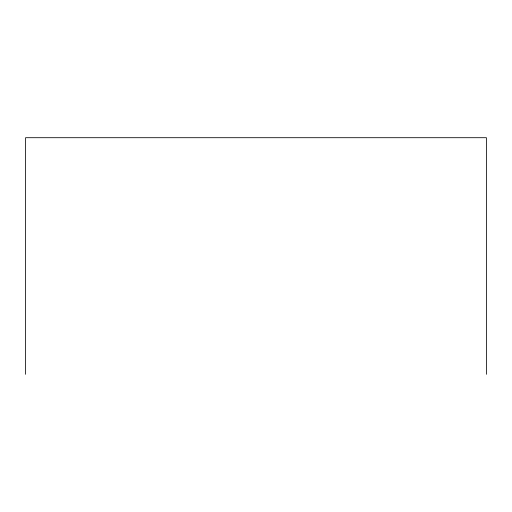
<?xml version="1.0" encoding="UTF-8"?>
<svg xmlns="http://www.w3.org/2000/svg" width="512" height="512" viewBox="0 0 512 512"><rect width="100%" height="100%" fill="white"/><g stroke="black" fill="none" stroke-linecap="round" stroke-linejoin="round"><path stroke-width="0.77" d="M486.4 374.298L486.4 137.702L25.6 137.702L25.6 374.298"/></g></svg>
